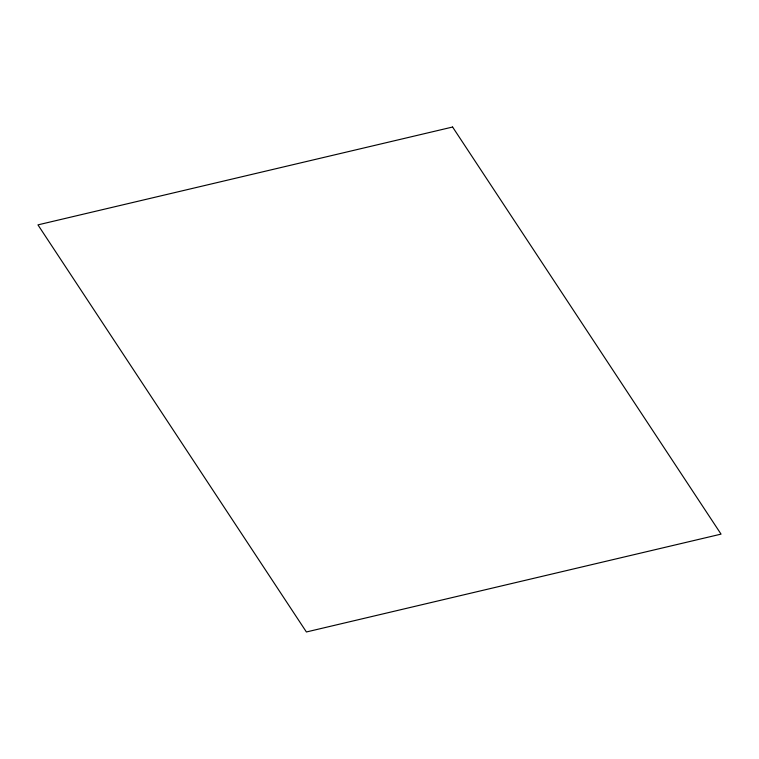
<?xml version="1.0" encoding="UTF-8"?>
<svg xmlns="http://www.w3.org/2000/svg" width="759" height="759" viewBox="0 0 759 759"><rect width="100%" height="100%" fill="white"/><g stroke="black" fill="none" stroke-linecap="round" stroke-linejoin="round"><path stroke-width="1.14" d="M452.601 127.028L37.95 224.873L306.399 631.972L721.05 534.127L452.601 127.028"/></g></svg>
